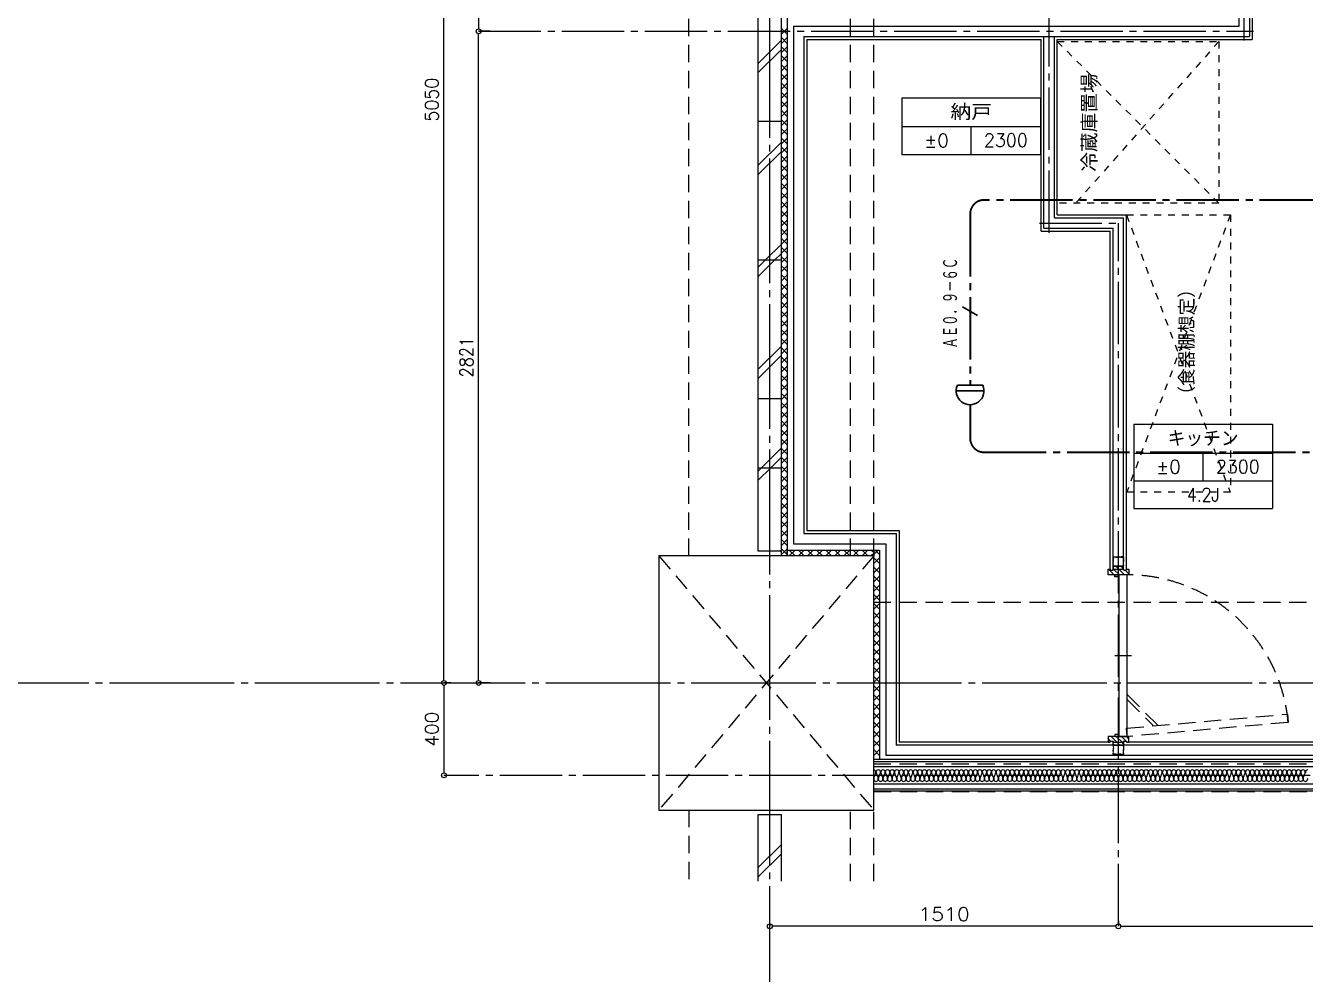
# Model space of a CAD drawing. Header units: millimetres. Extents: x 8300 to 125598, y -10383 to 40000.
# Drawn here: x 38677 to 44220, y 13638 to 17746 of the extents above; entities that cross this region are included whole.
import ezdxf
from ezdxf.enums import TextEntityAlignment as Align

# ---------------------------------------------------------------- set-up
doc = ezdxf.new("R2010")
doc.units = ezdxf.units.MM
doc.header["$LTSCALE"] = 300
for name, pattern in [('CADEWA_LINE5', [1.2, 0.9, -0.1, 0.1, -0.1]), ('CADEWA_LINE6', [2.1, 1.8, -0.1, 0.1, -0.1]), ('DASH-N', [0.375, 0.25, -0.125]), ('HIDDEN3', [0.2, 0.1, -0.1])]:
    doc.linetypes.add(name, pattern=pattern)
for name, color, linetype in [('525EH_Tenjyo(3)', 7, 'CONTINUOUS'), ('E配T_その他－１', 7, 'CONTINUOUS'), ('K建0_壁', 7, 'CONTINUOUS'), ('通り芯', 7, 'CONTINUOUS')]:
    doc.layers.add(name, color=color, linetype=linetype)
doc.styles.add('MS Gothic2', font='msgothic.ttc', dxfattribs={"width": 0.8})
doc.styles.add('txt2', font='txt.shx', dxfattribs={"width": 0.943378, "bigfont": 'extfont2'})

# ---------------------------------------------------------------- blocks, each defined once
blk = doc.blocks.new('ZGroup276', base_point=(42767.5, 16146.5))
at = {"layer": '525EH_Tenjyo(3)', "color": 6, "linetype": 'Continuous', "lineweight": 30}
for p, q in [((42712.5, 16188.5), (42822.5, 16188.5)), ((42707.5, 16164.5), (42827.5, 16164.5))]:
    blk.add_line(p, q, dxfattribs=at)
blk.add_arc((42767.5, 16164.5), 60, 156.4305, 23.5695, dxfattribs=at)
blk = doc.blocks.new('ZGroup277', base_point=(43529.5, 16589.3))
at = {"layer": 'E配T_その他－１', "color": 1, "linetype": 'CADEWA_LINE5', "lineweight": 40}
for p, q in [((44291.6, 16990.1), (42827.5, 16990.1)), ((42767.5, 16930.1), (42767.5, 16188.5))]:
    blk.add_line(p, q, dxfattribs=at)
blk.add_arc((42827.5, 16930.1), 60, 90, 180, dxfattribs=at)
blk = doc.blocks.new('ZGroup278', base_point=(42714.8, 16540.8))
at = {"layer": 'E配T_その他－１', "color": 3, "linetype": 'Continuous', "lineweight": 30}
blk.add_line((42735, 16528.1), (42800, 16490.6), dxfattribs=at)
at = {"layer": 'E配T_その他－１', "color": 3, "lineweight": -3, "style": 'MS Gothic2', "width": 0.6}
blk.add_text('ＡＥ０．９－６Ｃ', height=60, rotation=90, dxfattribs=at).set_placement((42680.8, 16347.6), align=Align.MIDDLE_LEFT)
blk = doc.blocks.new('ZGroup279', base_point=(45601.3, 16042.8))
at = {"layer": 'E配T_その他－１', "color": 1, "linetype": 'CADEWA_LINE5', "lineweight": 40}
for p, q in [((42767.5, 16104.5), (42767.5, 15959.2)), ((42827.5, 15899.2), (48375, 15899.2))]:
    blk.add_line(p, q, dxfattribs=at)
blk.add_arc((42827.5, 15959.2), 60, 180, 270, dxfattribs=at)
blk = doc.blocks.new('ZGroup295', base_point=(43777, 15837.5))
at = {"layer": 'K建0_壁', "color": 250, "linetype": 'Continuous', "lineweight": -3}
for p, q in [((43477, 16020), (44077, 16020)), ((43477, 16020), (43477, 15775)), ((44077, 16020), (44077, 15775)), ((43477, 15895), (44077, 15895)), ((43777, 15775), (43777, 15895)), ((43477, 15775), (44077, 15775)), ((43477, 15775), (43477, 15655)), ((44077, 15775), (44077, 15655)), ((43477, 15655), (44077, 15655))]:
    blk.add_line(p, q, dxfattribs=at)
at = {"layer": 'K建0_壁', "color": 250, "lineweight": -3, "style": 'txt2'}
for s, height, width, p in [('キッチン', 67.93, 1.025576, (43777, 15957.5)), ('±0', 57.6, 1.034314, (43627, 15835)), ('2300', 57.6, 0.9625, (43927, 15836.3)), ('4.2J', 57.6, 0.861111, (43777, 15715))]:
    blk.add_text(s, height=height, dxfattribs=dict(at, width=width)).set_placement(p, align=Align.MIDDLE_CENTER)
blk = doc.blocks.new('ZGroup296', base_point=(42772.6, 17310.7))
at = {"layer": 'K建0_壁', "color": 250, "linetype": 'Continuous', "lineweight": -3}
for p, q in [((42472.6, 17433.2), (43072.6, 17433.2)), ((42472.6, 17433.2), (42472.6, 17188.2)), ((43072.6, 17433.2), (43072.6, 17188.2)), ((42472.6, 17308.2), (43072.6, 17308.2)), ((42772.6, 17188.2), (42772.6, 17308.2)), ((42472.6, 17188.2), (43072.6, 17188.2))]:
    blk.add_line(p, q, dxfattribs=at)
at = {"layer": 'K建0_壁', "color": 250, "lineweight": -3, "style": 'txt2'}
for s, height, width, p in [('納戸', 67.93, 1.207082, (42772.6, 17370.7)), ('±0', 57.6, 1.034314, (42622.6, 17248.2)), ('2300', 57.6, 0.9625, (42922.6, 17249.4))]:
    blk.add_text(s, height=height, dxfattribs=dict(at, width=width)).set_placement(p, align=Align.MIDDLE_CENTER)

msp = doc.modelspace()

# ---------------------------------------------------------------- linework, layer by layer
at = {"layer": 'K建0_壁', "color": 250, "linetype": 'DASH-N', "lineweight": -3}
for p, q in [((41549, 15450), (41549, 20550.6)), ((42250, 15450), (42250, 20550.6)), ((42350, 15450), (42350, 20550.6)), ((42350, 15450), (41420, 14350)), ((41420, 15450), (42350, 14350)), ((42350, 15250), (51300, 15250)), ((43448, 14849.4), (43581.6, 14715.8)), ((43448, 14828.2), (43562.1, 14714.1)), ((42350, 14550), (51300, 14550)), ((42350.8, 14430), (51300, 14430)), ((41549, 14350), (41549, 14041.9)), ((42250, 14041.9), (42250, 14350)), ((42350, 14041.9), (42350, 14350))]:
    msp.add_line(p, q, dxfattribs=at)
at = {"layer": 'K建0_壁', "color": 250, "linetype": 'Continuous', "lineweight": -3}
for p, q in [((40488.8, 14910.5), (40488.8, 19939.5)), ((40638.8, 19939.5), (40638.8, 17731.5)), ((41950, 15470), (41950, 19130)), ((43977.5, 17999), (43977.5, 17698.5)), ((43990, 17806), (43990, 17686)), ((42002.5, 17743.5), (42002.5, 15502.5)), ((40688.9, 17721), (40638.8, 17721)), ((40688.9, 17721), (40638.8, 17721)), ((40638.8, 14910.5), (40638.8, 17710.5)), ((41975, 17708.1), (41950, 17733.1)), ((41950, 17708.1), (41975, 17733.1)), ((41975, 17668.6), (41950, 17693.6)), ((41950, 17668.6), (41975, 17693.6)), ((42047.5, 17698.5), (43977.5, 17698.5)), ((42047.5, 17698.5), (42047.5, 15547.5)), ((42060, 17686), (43075, 17686)), ((42060, 17686), (42060, 15560)), ((43075, 16856), (43075, 17686)), ((43087.5, 16868.5), (43087.5, 17698.5)), ((43132.5, 16913.5), (43132.5, 17698.5)), ((43145, 17686), (43990, 17686)), ((43145, 16926), (43145, 17686)), ((41850, 17582.1), (41950, 17682.1)), ((41850, 17542.1), (41950, 17642.1)), ((41975, 17629.1), (41950, 17654.1)), ((41950, 17629.1), (41975, 17654.1)), ((41975, 17589.6), (41950, 17614.6)), ((41950, 17589.6), (41975, 17614.6)), ((41975, 17550.1), (41950, 17575.1)), ((41950, 17550.1), (41975, 17575.1)), ((41975, 17510.6), (41950, 17535.6)), ((41950, 17510.6), (41975, 17535.6)), ((41975, 17471.1), (41950, 17496.1)), ((41950, 17471.1), (41975, 17496.1)), ((41975, 17431.6), (41950, 17456.6)), ((41950, 17431.6), (41975, 17456.6)), ((41975, 17392), (41950, 17417)), ((41950, 17392), (41975, 17417)), ((41975, 17352.5), (41950, 17377.5)), ((41950, 17352.5), (41975, 17377.5)), ((41950, 17330), (41850, 17330)), ((41975, 17313), (41950, 17338)), ((41950, 17313), (41975, 17338)), ((41975, 17273.5), (41950, 17298.5)), ((41950, 17273.5), (41975, 17298.5)), ((41850, 17140.9), (41950, 17240.9)), ((41975, 17234), (41950, 17259)), ((41950, 17234), (41975, 17259)), ((41850, 17100.9), (41950, 17200.9)), ((41975, 17194.5), (41950, 17219.5)), ((41950, 17194.5), (41975, 17219.5)), ((41975, 17155), (41950, 17180)), ((41950, 17155), (41975, 17180)), ((41975, 17115.5), (41950, 17140.5)), ((41950, 17115.5), (41975, 17140.5)), ((41975, 17075.9), (41950, 17100.9)), ((41950, 17075.9), (41975, 17100.9)), ((41975, 17036.4), (41950, 17061.4)), ((41950, 17036.4), (41975, 17061.4)), ((41975, 16996.9), (41950, 17021.9)), ((41950, 16996.9), (41975, 17021.9)), ((41975, 16957.4), (41950, 16982.4)), ((41950, 16957.4), (41975, 16982.4)), ((41975, 16917.9), (41950, 16942.9)), ((41950, 16917.9), (41975, 16942.9)), ((43132.5, 16913.5), (43432.5, 16913.5)), ((43145, 16926), (43445, 16926)), ((43432.5, 15393), (43432.5, 16913.5)), ((43445, 15393), (43445, 16926)), ((41975, 16878.4), (41950, 16903.4)), ((41950, 16878.4), (41975, 16903.4)), ((41975, 16838.9), (41950, 16863.9)), ((41950, 16838.9), (41975, 16863.9)), ((43075, 16856), (43375, 16856)), ((43087.5, 16868.5), (43387.5, 16868.5)), ((43375, 15393), (43375, 16856)), ((43387.5, 15393), (43387.5, 16868.5)), ((41880.4, 16730), (41950, 16799.6)), ((41975, 16799.3), (41950, 16824.3)), ((41950, 16799.3), (41975, 16824.3)), ((41920.4, 16730), (41950, 16759.6)), ((41975, 16759.8), (41950, 16784.8)), ((41950, 16759.8), (41975, 16784.8)), ((41975, 16720.3), (41950, 16745.3)), ((41950, 16720.3), (41975, 16745.3)), ((41950, 16730), (41850, 16730)), ((41850, 16699.6), (41880.4, 16730)), ((41850, 16659.6), (41920.4, 16730)), ((41975, 16680.8), (41950, 16705.8)), ((41950, 16680.8), (41975, 16705.8)), ((41975, 16641.3), (41950, 16666.3)), ((41950, 16641.3), (41975, 16666.3)), ((41975, 16601.8), (41950, 16626.8)), ((41950, 16601.8), (41975, 16626.8)), ((41975, 16562.3), (41950, 16587.3)), ((41950, 16562.3), (41975, 16587.3)), ((41975, 16522.8), (41950, 16547.8)), ((41950, 16522.8), (41975, 16547.8)), ((41975, 16483.2), (41950, 16508.2)), ((41950, 16483.2), (41975, 16508.2)), ((41975, 16443.7), (41950, 16468.7)), ((41950, 16443.7), (41975, 16468.7)), ((41975, 16404.2), (41950, 16429.2)), ((41950, 16404.2), (41975, 16429.2)), ((41850, 16258.4), (41950, 16358.4)), ((41975, 16364.7), (41950, 16389.7)), ((41950, 16364.7), (41975, 16389.7)), ((41850, 16218.4), (41950, 16318.4)), ((41975, 16325.2), (41950, 16350.2)), ((41950, 16325.2), (41975, 16350.2)), ((41975, 16285.7), (41950, 16310.7)), ((41950, 16285.7), (41975, 16310.7)), ((41975, 16246.2), (41950, 16271.2)), ((41950, 16246.2), (41975, 16271.2)), ((41975, 16206.6), (41950, 16231.6)), ((41950, 16206.6), (41975, 16231.6)), ((41975, 16167.1), (41950, 16192.1)), ((41950, 16167.1), (41975, 16192.1)), ((41975, 16127.6), (41950, 16152.6)), ((41950, 16127.6), (41975, 16152.6)), ((41950, 16130), (41850, 16130)), ((41975, 16088.1), (41950, 16113.1)), ((41950, 16088.1), (41975, 16113.1)), ((41975, 16048.6), (41950, 16073.6)), ((41950, 16048.6), (41975, 16073.6)), ((41975, 16009.1), (41950, 16034.1)), ((41950, 16009.1), (41975, 16034.1)), ((41975, 15969.6), (41950, 15994.6)), ((41950, 15969.6), (41975, 15994.6)), ((41862.8, 15830), (41950, 15917.2)), ((41975, 15930.1), (41950, 15955.1)), ((41950, 15930.1), (41975, 15955.1)), ((41975, 15890.5), (41950, 15915.5)), ((41950, 15890.5), (41975, 15915.5)), ((41902.8, 15830), (41950, 15877.2)), ((41975, 15851), (41950, 15876)), ((41950, 15851), (41975, 15876)), ((41950, 15830), (41850, 15830)), ((41850, 15817.2), (41862.8, 15830)), ((41850, 15777.2), (41902.8, 15830)), ((41975, 15811.5), (41950, 15836.5)), ((41950, 15811.5), (41975, 15836.5)), ((41975, 15772), (41950, 15797)), ((41950, 15772), (41975, 15797)), ((41975, 15732.5), (41950, 15757.5)), ((41950, 15732.5), (41975, 15757.5)), ((41975, 15693), (41950, 15718)), ((41950, 15693), (41975, 15718)), ((41975, 15653.5), (41950, 15678.5)), ((41950, 15653.5), (41975, 15678.5)), ((41975, 15614), (41950, 15639)), ((41950, 15614), (41975, 15639)), ((41975, 15574.4), (41950, 15599.4)), ((41950, 15574.4), (41975, 15599.4)), ((41975, 15534.9), (41950, 15559.9)), ((41950, 15534.9), (41975, 15559.9)), ((41944.1, 15470), (41950, 15475.9)), ((41975, 15495.4), (41950, 15520.4)), ((41950, 15495.4), (41975, 15520.4)), ((41975, 15455.9), (41950, 15480.9)), ((41950, 15455.9), (41975, 15480.9)), ((42009.2, 15475), (41984.2, 15450)), ((42009.2, 15450), (41984.2, 15475)), ((42048.7, 15475), (42023.7, 15450)), ((42048.7, 15450), (42023.7, 15475)), ((42088.2, 15475), (42063.2, 15450)), ((42088.2, 15450), (42063.2, 15475)), ((42127.8, 15475), (42102.8, 15450)), ((42127.8, 15450), (42102.8, 15475)), ((42167.3, 15475), (42142.3, 15450)), ((42167.3, 15450), (42142.3, 15475)), ((42206.8, 15475), (42181.8, 15450)), ((42206.8, 15450), (42181.8, 15475)), ((42246.3, 15475), (42221.3, 15450)), ((42246.3, 15450), (42221.3, 15475)), ((42285.8, 15475), (42260.8, 15450)), ((42285.8, 15450), (42260.8, 15475)), ((42325.3, 15475), (42300.3, 15450)), ((42325.3, 15450), (42300.3, 15475)), ((42350, 15464.8), (42339.8, 15475)), ((42350, 15455.9), (42369.1, 15475)), ((42375, 15455.9), (42355.9, 15475)), ((42350, 15460.2), (42339.8, 15450)), ((42375, 15416.4), (42350, 15441.4)), ((42350, 15416.4), (42375, 15441.4)), ((43387.5, 15444.5), (43387.5, 15439.5)), ((43387.5, 15439.5), (43388.1, 15438)), ((43388.1, 15438), (43387.5, 15436.5)), ((43387.5, 15436.5), (43388.1, 15435)), ((43388.1, 15435), (43387.5, 15433.5)), ((43387.5, 15433.5), (43388.1, 15432)), ((43388.1, 15432), (43387.5, 15430.5)), ((43387.5, 15430.5), (43387.5, 15427)), ((43387.5, 15427), (43388.1, 15425.5)), ((43387.5, 15424), (43388.1, 15425.5)), ((43387.5, 15420.5), (43387.5, 15424)), ((43388.1, 15419), (43387.5, 15420.5)), ((43387.5, 15417.5), (43388.1, 15419)), ((43388.1, 15416), (43387.5, 15417.5)), ((43387.5, 15414.5), (43388.1, 15416)), ((43388.1, 15413), (43387.5, 15414.5)), ((43387.5, 15411.5), (43388.1, 15413)), ((43387.5, 15406.5), (43387.5, 15411.5)), ((43387.9, 15439.7), (43388.6, 15438)), ((43387.9, 15411.3), (43388.6, 15413)), ((43388, 15444.5), (43388, 15439.5)), ((43388.6, 15438), (43388, 15436.5)), ((43388, 15436.5), (43388.6, 15435)), ((43388.6, 15435), (43388, 15433.5)), ((43388, 15433.5), (43388.6, 15432)), ((43388.6, 15432), (43388, 15430.4)), ((43388, 15430.4), (43388, 15427.1)), ((43388, 15427.1), (43388.5, 15425.7)), ((43388, 15423.9), (43388.5, 15425.3)), ((43388, 15420.6), (43388, 15423.9)), ((43388.6, 15419), (43388, 15420.6)), ((43388, 15417.5), (43388.6, 15419)), ((43388.6, 15416), (43388, 15417.5)), ((43388, 15414.5), (43388.6, 15416)), ((43388.6, 15413), (43388, 15414.5)), ((43388, 15406.5), (43388, 15411.5)), ((43388.5, 15445.5), (43398.2, 15445.5)), ((43398.2, 15445), (43388.5, 15445)), ((43398.2, 15445.5), (43398.7, 15444.8)), ((43398.2, 15445), (43398.7, 15444.3)), ((43398.7, 15444.8), (43399.2, 15445.5)), ((43399.2, 15445), (43398.7, 15444.3)), ((43399.2, 15445.5), (43412.3, 15445.5)), ((43399.2, 15445), (43412.3, 15445)), ((43407.8, 15444.6), (43412.3, 15444.6)), ((43407.8, 15444.6), (43407.8, 15444.1)), ((43407.8, 15444.1), (43412.3, 15444.1)), ((43407.8, 15443.7), (43412.3, 15443.7)), ((43413.7, 15445.5), (43420.8, 15445.5)), ((43420.8, 15445), (43413.7, 15445)), ((43421.3, 15444.8), (43420.8, 15445.5)), ((43420.8, 15445), (43421.3, 15444.3)), ((43421.8, 15445.5), (43421.3, 15444.8)), ((43421.8, 15445), (43421.3, 15444.3)), ((43431.5, 15445.5), (43421.8, 15445.5)), ((43421.8, 15445), (43431.5, 15445)), ((43432.1, 15439.6), (43431.4, 15438)), ((43431.4, 15438), (43432, 15436.5)), ((43432, 15436.5), (43431.4, 15435)), ((43431.4, 15435), (43432, 15433.5)), ((43431.4, 15425.5), (43432.1, 15427.1)), ((43431.4, 15425.5), (43432.1, 15423.9)), ((43431.4, 15419), (43432.1, 15420.6)), ((43432, 15417.5), (43431.4, 15419)), ((43431.4, 15416), (43432, 15417.5)), ((43432, 15414.5), (43431.4, 15416)), ((43431.4, 15413), (43432, 15414.5)), ((43432.1, 15411.4), (43431.4, 15413)), ((43432.5, 15439.5), (43431.9, 15438)), ((43431.9, 15438), (43432.5, 15436.5)), ((43432.5, 15436.5), (43431.9, 15435)), ((43431.9, 15435), (43432.5, 15433.5)), ((43432.5, 15433.5), (43431.9, 15432)), ((43431.9, 15432), (43432.5, 15430.5)), ((43432.5, 15427), (43431.9, 15425.5)), ((43432.5, 15424), (43431.9, 15425.5)), ((43431.9, 15419), (43432.5, 15420.5)), ((43432.5, 15417.5), (43431.9, 15419)), ((43431.9, 15416), (43432.5, 15417.5)), ((43432.5, 15414.5), (43431.9, 15416)), ((43431.9, 15413), (43432.5, 15414.5)), ((43432.5, 15411.5), (43431.9, 15413)), ((43432.1, 15439.6), (43432.1, 15444.5)), ((43432.1, 15430.4), (43432.1, 15427.1)), ((43432.1, 15420.6), (43432.1, 15423.9)), ((43432.1, 15411.4), (43432.1, 15406.5)), ((43432.5, 15444.5), (43432.5, 15439.5)), ((43432.5, 15430.5), (43432.5, 15427)), ((43432.5, 15420.5), (43432.5, 15424)), ((43432.5, 15406.5), (43432.5, 15411.5)), ((42375, 15376.9), (42350, 15401.9)), ((42350, 15376.9), (42375, 15401.9)), ((42375, 15337.4), (42350, 15362.4)), ((42350, 15337.4), (42375, 15362.4)), ((43369.3, 15368), (43365, 15372.3)), ((43391.7, 15368), (43366.7, 15393)), ((43398.2, 15405.9), (43388.5, 15405.9)), ((43388.5, 15405.5), (43398.2, 15405.5)), ((43398.2, 15405.9), (43398.7, 15406.7)), ((43398.2, 15405.5), (43398.7, 15406.2)), ((43399.2, 15405.9), (43398.7, 15406.7)), ((43398.7, 15406.2), (43399.2, 15405.5)), ((43420.8, 15405.9), (43399.2, 15405.9)), ((43399.2, 15405.5), (43420.8, 15405.5)), ((43420.8, 15405.9), (43421.3, 15406.7)), ((43421.3, 15406.2), (43420.8, 15405.5)), ((43421.8, 15405.9), (43421.3, 15406.7)), ((43421.8, 15405.5), (43421.3, 15406.2)), ((43432.5, 15394.6), (43421.6, 15405.5)), ((43421.8, 15405.9), (43431.5, 15405.9)), ((43421.8, 15405.5), (43431.5, 15405.5)), ((43455, 15372.1), (43439.1, 15388)), ((42375, 15297.8), (42350, 15322.8)), ((42350, 15297.8), (42375, 15322.8)), ((42375, 15258.3), (42350, 15283.3)), ((42350, 15258.3), (42375, 15283.3)), ((42375, 15218.8), (42350, 15243.8)), ((42350, 15218.8), (42375, 15243.8)), ((42375, 15179.3), (42350, 15204.3)), ((42350, 15179.3), (42375, 15204.3)), ((42375, 15139.8), (42350, 15164.8)), ((42350, 15139.8), (42375, 15164.8)), ((42375, 15100.3), (42350, 15125.3)), ((42350, 15100.3), (42375, 15125.3)), ((42375, 15060.8), (42350, 15085.8)), ((42350, 15060.8), (42375, 15085.8)), ((42375, 15021.3), (42350, 15046.3)), ((42350, 15021.3), (42375, 15046.3)), ((42375, 14981.7), (42350, 15006.7)), ((42350, 14981.7), (42375, 15006.7)), ((43466.1, 15018), (43394.1, 15018)), ((42375, 14942.2), (42350, 14967.2)), ((42350, 14942.2), (42375, 14967.2)), ((42375, 14902.7), (42350, 14927.7)), ((42350, 14902.7), (42375, 14927.7)), ((40519.1, 14900), (40488.8, 14900)), ((40519.1, 14900), (40488.8, 14900)), ((40488.8, 14889.5), (40488.8, 14510.5)), ((40689.4, 14900), (40638.8, 14900)), ((42375, 14863.2), (42350, 14888.2)), ((42350, 14863.2), (42375, 14888.2)), ((42375, 14823.7), (42350, 14848.7)), ((42350, 14823.7), (42375, 14848.7)), ((42375, 14784.2), (42350, 14809.2)), ((42350, 14784.2), (42375, 14809.2)), ((42375, 14744.7), (42350, 14769.7)), ((42350, 14744.7), (42375, 14769.7)), ((42375, 14705.2), (42350, 14730.2)), ((42350, 14705.2), (42375, 14730.2)), ((42375, 14665.6), (42350, 14690.6)), ((42350, 14665.6), (42375, 14690.6)), ((42375, 14626.1), (42350, 14651.1)), ((42350, 14626.1), (42375, 14651.1)), ((43375.9, 14648), (43365, 14658.9)), ((43393.4, 14630.5), (43387.5, 14636.4)), ((43443.3, 14648), (43423.3, 14668)), ((43448.3, 14643), (43445, 14646.3)), ((43455, 14658.8), (43445.8, 14668)), ((42375, 14586.6), (42350, 14611.6)), ((42350, 14586.6), (42375, 14611.6)), ((43387.5, 14629.5), (43387.5, 14624.5)), ((43387.5, 14624.5), (43388.1, 14623)), ((43388.1, 14623), (43387.5, 14621.5)), ((43387.5, 14621.5), (43388.1, 14620)), ((43388.1, 14620), (43387.5, 14618.5)), ((43387.5, 14618.5), (43388.1, 14617)), ((43388.1, 14617), (43387.5, 14615.5)), ((43387.5, 14615.5), (43387.5, 14612)), ((43387.5, 14612), (43388.1, 14610.5)), ((43387.5, 14609), (43388.1, 14610.5)), ((43387.5, 14605.5), (43387.5, 14609)), ((43388.1, 14604), (43387.5, 14605.5)), ((43387.5, 14602.5), (43388.1, 14604)), ((43388.1, 14601), (43387.5, 14602.5)), ((43387.5, 14599.5), (43388.1, 14601)), ((43388.1, 14598), (43387.5, 14599.5)), ((43387.5, 14596.5), (43388.1, 14598)), ((43387.5, 14591.5), (43387.5, 14596.5)), ((43387.9, 14624.7), (43388.6, 14623)), ((43387.9, 14596.3), (43388.6, 14598)), ((43388, 14629.5), (43388, 14624.5)), ((43388.6, 14623), (43388, 14621.5)), ((43388, 14621.5), (43388.6, 14620)), ((43388.6, 14620), (43388, 14618.5)), ((43388, 14618.5), (43388.6, 14617)), ((43388.6, 14617), (43388, 14615.4)), ((43388, 14615.4), (43388, 14612.1)), ((43388, 14612.1), (43388.5, 14610.7)), ((43388, 14608.9), (43388.5, 14610.3)), ((43388, 14605.6), (43388, 14608.9)), ((43388.6, 14604), (43388, 14605.6)), ((43388, 14602.5), (43388.6, 14604)), ((43388.6, 14601), (43388, 14602.5)), ((43388, 14599.5), (43388.6, 14601)), ((43388.6, 14598), (43388, 14599.5)), ((43388, 14591.5), (43388, 14596.5)), ((43388.5, 14630.5), (43398.2, 14630.5)), ((43398.2, 14630.1), (43388.5, 14630.1)), ((43398.2, 14591), (43388.5, 14591)), ((43388.5, 14590.5), (43398.2, 14590.5)), ((43398.2, 14630.5), (43398.7, 14629.8)), ((43398.2, 14630.1), (43398.7, 14629.3)), ((43398.2, 14591), (43398.7, 14591.7)), ((43398.2, 14590.5), (43398.7, 14591.2)), ((43398.7, 14629.8), (43399.2, 14630.5)), ((43399.2, 14630.1), (43398.7, 14629.3)), ((43399.2, 14591), (43398.7, 14591.7)), ((43398.7, 14591.2), (43399.2, 14590.5)), ((43399.2, 14630.5), (43420.8, 14630.5)), ((43420.8, 14630.1), (43399.2, 14630.1)), ((43399.2, 14591), (43412.3, 14591)), ((43399.2, 14590.5), (43412.3, 14590.5)), ((43407.8, 14592.3), (43412.3, 14592.3)), ((43407.8, 14591.9), (43412.3, 14591.9)), ((43407.8, 14591.4), (43407.8, 14591.9)), ((43407.8, 14591.4), (43412.3, 14591.4)), ((43420.8, 14591), (43413.7, 14591)), ((43413.7, 14590.5), (43420.8, 14590.5)), ((43421.3, 14629.8), (43420.8, 14630.5)), ((43420.8, 14630.1), (43421.3, 14629.3)), ((43420.8, 14591), (43421.3, 14591.7)), ((43421.3, 14591.2), (43420.8, 14590.5)), ((43421.8, 14630.5), (43421.3, 14629.8)), ((43421.8, 14630.1), (43421.3, 14629.3)), ((43421.8, 14591), (43421.3, 14591.7)), ((43421.8, 14590.5), (43421.3, 14591.2)), ((43421.8, 14630.5), (43431.5, 14630.5)), ((43421.8, 14630.1), (43431.5, 14630.1)), ((43421.8, 14591), (43431.5, 14591)), ((43431.5, 14590.5), (43421.8, 14590.5)), ((43432.1, 14624.6), (43431.4, 14623)), ((43431.4, 14623), (43432, 14621.5)), ((43432, 14621.5), (43431.4, 14620)), ((43431.4, 14620), (43432, 14618.5)), ((43432, 14618.5), (43431.4, 14617)), ((43431.4, 14617), (43432.1, 14615.4)), ((43431.4, 14610.5), (43432.1, 14612.1)), ((43431.4, 14610.5), (43432.1, 14608.9)), ((43431.4, 14601), (43432, 14602.5)), ((43432, 14599.5), (43431.4, 14601)), ((43431.4, 14598), (43432, 14599.5)), ((43432.1, 14596.4), (43431.4, 14598)), ((43432.5, 14624.5), (43431.9, 14623)), ((43431.9, 14623), (43432.5, 14621.5)), ((43432.5, 14621.5), (43431.9, 14620)), ((43431.9, 14620), (43432.5, 14618.5)), ((43432.5, 14618.5), (43431.9, 14617)), ((43431.9, 14617), (43432.5, 14615.5)), ((43432.5, 14612), (43431.9, 14610.5)), ((43432.5, 14609), (43431.9, 14610.5)), ((43431.9, 14604), (43432.5, 14605.5)), ((43432.5, 14602.5), (43431.9, 14604)), ((43431.9, 14601), (43432.5, 14602.5)), ((43432.5, 14599.5), (43431.9, 14601)), ((43431.9, 14598), (43432.5, 14599.5)), ((43432.5, 14596.5), (43431.9, 14598)), ((43432.1, 14624.6), (43432.1, 14629.5)), ((43432.1, 14615.4), (43432.1, 14612.1)), ((43432.1, 14605.6), (43432.1, 14608.9)), ((43432.1, 14596.4), (43432.1, 14591.5)), ((43432.5, 14629.5), (43432.5, 14624.5)), ((43432.5, 14615.5), (43432.5, 14612)), ((43432.5, 14605.5), (43432.5, 14609)), ((43432.5, 14591.5), (43432.5, 14596.5)), ((42354.1, 14568), (42350, 14572.1)), ((51300, 14558.5), (42350, 14558.5)), ((51300, 14537.5), (42350, 14537.5)), ((42370.9, 14568), (42375, 14572.1)), ((40518.9, 14500), (40488.8, 14500)), ((42350.7, 14487.5), (42359.3, 14510.4)), ((42360.7, 14510.4), (42369.3, 14487.5)), ((42370.7, 14487.5), (42379.3, 14510.4)), ((42380.7, 14510.4), (42389.3, 14487.5)), ((42390.7, 14487.5), (42399.3, 14510.4)), ((42400.7, 14510.4), (42409.3, 14487.5)), ((42410.7, 14487.5), (42419.3, 14510.4)), ((42420.7, 14510.4), (42429.3, 14487.5)), ((42430.7, 14487.5), (42439.3, 14510.4)), ((42440.7, 14510.4), (42449.3, 14487.5)), ((42450.7, 14487.5), (42459.3, 14510.4)), ((42460.7, 14510.4), (42469.3, 14487.5)), ((42470.7, 14487.5), (42479.3, 14510.4)), ((42480.7, 14510.4), (42489.3, 14487.5)), ((42490.7, 14487.5), (42499.3, 14510.4)), ((42500.7, 14510.4), (42509.3, 14487.5)), ((42510.7, 14487.5), (42519.3, 14510.4)), ((42520.7, 14510.4), (42529.3, 14487.5)), ((42530.7, 14487.5), (42539.3, 14510.4)), ((42540.7, 14510.4), (42549.3, 14487.5)), ((42550.7, 14487.5), (42559.3, 14510.4)), ((42560.7, 14510.4), (42569.3, 14487.5)), ((42570.7, 14487.5), (42579.3, 14510.4)), ((42580.7, 14510.4), (42589.3, 14487.5)), ((42590.7, 14487.5), (42599.3, 14510.4)), ((42600.7, 14510.4), (42609.3, 14487.5)), ((42610.7, 14487.5), (42619.3, 14510.4)), ((42620.7, 14510.4), (42629.3, 14487.5)), ((42630.7, 14487.5), (42639.3, 14510.4)), ((42640.7, 14510.4), (42649.3, 14487.5)), ((42650.7, 14487.5), (42659.3, 14510.4)), ((42660.7, 14510.4), (42669.3, 14487.5)), ((42670.7, 14487.5), (42679.3, 14510.4)), ((42680.7, 14510.4), (42689.3, 14487.5)), ((42690.7, 14487.5), (42699.3, 14510.4)), ((42700.7, 14510.4), (42709.3, 14487.5)), ((42710.7, 14487.5), (42719.3, 14510.4)), ((42720.7, 14510.4), (42729.3, 14487.5)), ((42730.7, 14487.5), (42739.3, 14510.4)), ((42740.7, 14510.4), (42749.3, 14487.5)), ((42750.7, 14487.5), (42759.3, 14510.4)), ((42760.7, 14510.4), (42769.3, 14487.5)), ((42770.7, 14487.5), (42779.3, 14510.4)), ((42780.7, 14510.4), (42789.3, 14487.5)), ((42790.7, 14487.5), (42799.3, 14510.4)), ((42800.7, 14510.4), (42809.3, 14487.5)), ((42810.7, 14487.5), (42819.3, 14510.4)), ((42820.7, 14510.4), (42829.3, 14487.5)), ((42830.7, 14487.5), (42839.3, 14510.4)), ((42840.7, 14510.4), (42849.3, 14487.5)), ((42850.7, 14487.5), (42859.3, 14510.4)), ((42860.7, 14510.4), (42869.3, 14487.5)), ((42870.7, 14487.5), (42879.3, 14510.4)), ((42880.7, 14510.4), (42889.3, 14487.5)), ((42890.7, 14487.5), (42899.3, 14510.4)), ((42900.7, 14510.4), (42909.3, 14487.5)), ((42910.7, 14487.5), (42919.3, 14510.4)), ((42920.7, 14510.4), (42929.3, 14487.5)), ((42930.7, 14487.5), (42939.3, 14510.4)), ((42940.7, 14510.4), (42949.3, 14487.5)), ((42950.7, 14487.5), (42959.3, 14510.4)), ((42960.7, 14510.4), (42969.3, 14487.5)), ((42970.7, 14487.5), (42979.3, 14510.4)), ((42980.7, 14510.4), (42989.3, 14487.5)), ((42990.7, 14487.5), (42999.3, 14510.4)), ((43000.7, 14510.4), (43009.3, 14487.5)), ((43010.7, 14487.5), (43019.3, 14510.4)), ((43020.7, 14510.4), (43029.3, 14487.5)), ((43030.7, 14487.5), (43039.3, 14510.4)), ((43040.7, 14510.4), (43049.3, 14487.5)), ((43050.7, 14487.5), (43059.3, 14510.4)), ((43060.7, 14510.4), (43069.3, 14487.5)), ((43070.7, 14487.5), (43079.3, 14510.4)), ((43080.7, 14510.4), (43089.3, 14487.5)), ((43090.7, 14487.5), (43099.3, 14510.4)), ((43100.7, 14510.4), (43109.3, 14487.5)), ((43110.7, 14487.5), (43119.3, 14510.4)), ((43120.7, 14510.4), (43129.3, 14487.5)), ((43130.7, 14487.5), (43139.3, 14510.4)), ((43140.7, 14510.4), (43149.3, 14487.5)), ((43150.7, 14487.5), (43159.3, 14510.4)), ((43160.7, 14510.4), (43169.3, 14487.5)), ((43170.7, 14487.5), (43179.3, 14510.4)), ((43180.7, 14510.4), (43189.3, 14487.5)), ((43190.7, 14487.5), (43199.3, 14510.4)), ((43200.7, 14510.4), (43209.3, 14487.5)), ((43210.7, 14487.5), (43219.3, 14510.4)), ((43220.7, 14510.4), (43229.3, 14487.5)), ((43230.7, 14487.5), (43239.3, 14510.4)), ((43240.7, 14510.4), (43249.3, 14487.5)), ((43250.7, 14487.5), (43259.3, 14510.4)), ((43260.7, 14510.4), (43269.3, 14487.5)), ((43270.7, 14487.5), (43279.3, 14510.4)), ((43280.7, 14510.4), (43289.3, 14487.5)), ((43290.7, 14487.5), (43299.3, 14510.4)), ((43300.7, 14510.4), (43309.3, 14487.5)), ((43310.7, 14487.5), (43319.3, 14510.4)), ((43320.7, 14510.4), (43329.3, 14487.5)), ((43330.7, 14487.5), (43339.3, 14510.4)), ((43340.7, 14510.4), (43349.3, 14487.5)), ((43350.7, 14487.5), (43359.3, 14510.4)), ((43360.7, 14510.4), (43369.3, 14487.5)), ((43370.7, 14487.5), (43379.3, 14510.4)), ((43380.7, 14510.4), (43389.3, 14487.5)), ((43390.7, 14487.5), (43399.3, 14510.4)), ((43400.7, 14510.4), (43409.3, 14487.5)), ((43410.7, 14487.5), (43419.3, 14510.4)), ((43420.7, 14510.4), (43429.3, 14487.5)), ((43430.7, 14487.5), (43439.3, 14510.4)), ((43440.7, 14510.4), (43449.3, 14487.5)), ((43450.7, 14487.5), (43459.3, 14510.4)), ((43460.7, 14510.4), (43469.3, 14487.5)), ((43470.7, 14487.5), (43479.3, 14510.4)), ((43480.7, 14510.4), (43489.3, 14487.5)), ((43490.7, 14487.5), (43499.3, 14510.4)), ((43500.7, 14510.4), (43509.3, 14487.5)), ((43510.7, 14487.5), (43519.3, 14510.4)), ((43520.7, 14510.4), (43529.3, 14487.5)), ((43530.7, 14487.5), (43539.3, 14510.4)), ((43540.7, 14510.4), (43549.3, 14487.5)), ((43550.7, 14487.5), (43559.3, 14510.4)), ((43560.7, 14510.4), (43569.3, 14487.5)), ((43570.7, 14487.5), (43579.3, 14510.4)), ((43580.7, 14510.4), (43589.3, 14487.5)), ((43590.7, 14487.5), (43599.3, 14510.4)), ((43600.7, 14510.4), (43609.3, 14487.5)), ((43610.7, 14487.5), (43619.3, 14510.4)), ((43620.7, 14510.4), (43629.3, 14487.5)), ((43630.7, 14487.5), (43639.3, 14510.4)), ((43640.7, 14510.4), (43649.3, 14487.5)), ((43650.7, 14487.5), (43659.3, 14510.4)), ((43660.7, 14510.4), (43669.3, 14487.5)), ((43670.7, 14487.5), (43679.3, 14510.4)), ((43680.7, 14510.4), (43689.3, 14487.5)), ((43690.7, 14487.5), (43699.3, 14510.4)), ((43700.7, 14510.4), (43709.3, 14487.5)), ((43710.7, 14487.5), (43719.3, 14510.4)), ((43720.7, 14510.4), (43729.3, 14487.5)), ((43730.7, 14487.5), (43739.3, 14510.4)), ((43740.7, 14510.4), (43749.3, 14487.5)), ((43750.7, 14487.5), (43759.3, 14510.4)), ((43760.7, 14510.4), (43769.3, 14487.5)), ((43770.7, 14487.5), (43779.3, 14510.4)), ((43780.7, 14510.4), (43789.3, 14487.5)), ((43790.7, 14487.5), (43799.3, 14510.4)), ((43800.7, 14510.4), (43809.3, 14487.5)), ((43810.7, 14487.5), (43819.3, 14510.4)), ((43820.7, 14510.4), (43829.3, 14487.5)), ((43830.7, 14487.5), (43839.3, 14510.4)), ((43840.7, 14510.4), (43849.3, 14487.5)), ((43850.7, 14487.5), (43859.3, 14510.4)), ((43860.7, 14510.4), (43869.3, 14487.5)), ((43870.7, 14487.5), (43879.3, 14510.4)), ((43880.7, 14510.4), (43889.3, 14487.5)), ((43890.7, 14487.5), (43899.3, 14510.4)), ((43900.7, 14510.4), (43909.3, 14487.5)), ((43910.7, 14487.5), (43919.3, 14510.4)), ((43920.7, 14510.4), (43929.3, 14487.5)), ((43930.7, 14487.5), (43939.3, 14510.4)), ((43940.7, 14510.4), (43949.3, 14487.5)), ((43950.7, 14487.5), (43959.3, 14510.4)), ((43960.7, 14510.4), (43969.3, 14487.5)), ((43970.7, 14487.5), (43979.3, 14510.4)), ((43980.7, 14510.4), (43989.3, 14487.5)), ((43990.7, 14487.5), (43999.3, 14510.4)), ((44000.7, 14510.4), (44009.3, 14487.5)), ((44010.7, 14487.5), (44019.3, 14510.4)), ((44020.7, 14510.4), (44029.3, 14487.5)), ((44030.7, 14487.5), (44039.3, 14510.4)), ((44040.7, 14510.4), (44049.3, 14487.5)), ((44050.7, 14487.5), (44059.3, 14510.4)), ((44060.7, 14510.4), (44069.3, 14487.5)), ((44070.7, 14487.5), (44079.3, 14510.4)), ((44080.7, 14510.4), (44089.3, 14487.5)), ((44090.7, 14487.5), (44099.3, 14510.4)), ((44100.7, 14510.4), (44109.3, 14487.5)), ((44110.7, 14487.5), (44119.3, 14510.4)), ((44120.7, 14510.4), (44129.3, 14487.5)), ((44130.7, 14487.5), (44139.3, 14510.4)), ((44140.7, 14510.4), (44149.3, 14487.5)), ((44150.7, 14487.5), (44159.3, 14510.4)), ((44160.7, 14510.4), (44169.3, 14487.5)), ((44170.7, 14487.5), (44179.3, 14510.4)), ((44180.7, 14510.4), (44189.3, 14487.5)), ((44190.7, 14487.5), (44199.3, 14510.4)), ((44200.7, 14510.4), (44209.3, 14487.5)), ((44210.7, 14487.5), (44219.3, 14510.4)), ((51300, 14462.5), (42350, 14462.5)), ((42350, 14441.5), (51300, 14441.5)), ((41850, 14330), (41950, 14330)), ((41850, 14041.9), (41850, 14330)), ((41950, 14041.9), (41950, 14330)), ((41850, 14100.6), (41950, 14200.6)), ((41850, 14060.6), (41950, 14160.6)), ((43410, 13870.6), (43410, 13846.5)), ((43410, 13870.6), (43410, 13846.5)), ((41900, 13858.7), (41900, 13846.5)), ((43399.5, 13846.5), (41910.5, 13846.5)), ((43420.5, 13846.5), (45389.5, 13846.5))]:
    msp.add_line(p, q, dxfattribs=at)
at = {"layer": 'K建0_壁', "color": 250, "linetype": 'CADEWA_LINE5', "lineweight": -3}
for p, q in [((43955, 17681.5), (43955, 18899.4)), ((43110, 16848.2), (43110, 17809.1)), ((40638.5, 17721), (43995.7, 17721)), ((43068.5, 16891), (43410, 16891)), ((43410, 13846.5), (43410, 16891)), ((54320, 14500), (40488.8, 14500))]:
    msp.add_line(p, q, dxfattribs=at)
at = {"layer": 'K建0_壁', "color": 250, "linetype": 'HIDDEN3', "lineweight": -3}
for p, q in [((43145, 17677), (43845, 16977)), ((43845, 17677), (43225, 16977)), ((43445, 16926), (43894, 15726)), ((43895, 16926), (43446, 15726))]:
    msp.add_line(p, q, dxfattribs=at)
at = {"layer": 'K建0_壁', "color": 250, "linetype": 'Continuous', "lineweight": -3, "ltscale": 0.3}
for p, q in [((42047.5, 15547.5), (42447.5, 15547.5)), ((42060, 15560), (42460, 15560)), ((42447.5, 15547.5), (42447.5, 14630.5)), ((42460, 15560), (42460, 14643)), ((42002.5, 15502.5), (42402.5, 15502.5)), ((42402.5, 15502.5), (42402.5, 14585.5)), ((43366, 14643), (42460, 14643)), ((43365, 14643), (43375, 14643)), ((51190, 14643), (43456, 14643)), ((51247.5, 14585.5), (42402.5, 14585.5)), ((51202.5, 14630.5), (42447.5, 14630.5)), ((51300, 14568), (42365, 14568)), ((51300, 14432), (42350, 14432))]:
    msp.add_line(p, q, dxfattribs=at)
at = {"layer": 'K建0_壁', "color": 250, "linetype": 'Continuous', "lineweight": -3}
for points in [[(41950, 15470), (41850, 15470), (41850, 19130)], [(43432, 15433.5), (43431.4, 15432), (43432.1, 15430.4)], [(43414.2, 15368), (43389.2, 15393), (43387.5, 15394.7)], [(43436.6, 15368), (43411.6, 15393), (43399.1, 15405.5)], [(43415.9, 14630.5), (43403.4, 14643), (43378.4, 14668)], [(43432.5, 14636.3), (43425.8, 14643), (43400.8, 14668)], [(43432, 14602.5), (43431.4, 14604), (43432.1, 14605.6)]]:
    msp.add_lwpolyline(points, dxfattribs=at)
for points in [[(41975, 15450), (41950, 15450), (41950, 19150), (41975, 19150)], [(42350, 15475), (42350, 15450), (41975, 15450), (41975, 15475)], [(42375, 14568), (42350, 14568), (42350, 15475), (42375, 15475)], [(42350, 14350), (42350, 15450), (41420, 15450), (41420, 14350)], [(43375, 15388), (43387.5, 15388), (43387.5, 15393), (43432.5, 15393), (43432.5, 15388), (43445, 15388), (43445, 15393), (43455, 15393), (43455, 15368), (43365, 15368), (43365, 15393), (43375, 15393)], [(43387.5, 15393), (43432.5, 15393), (43432.5, 15405.5), (43387.5, 15405.5)], [(43395, 15368), (43410, 15368), (43410, 15359), (43395, 15359)], [(43412, 14668), (43448, 14668), (43448, 15368), (43412, 15368)], [(43375, 14648), (43387.5, 14648), (43387.5, 14643), (43432.5, 14643), (43432.5, 14648), (43445, 14648), (43445, 14643), (43455, 14643), (43455, 14668), (43365, 14668), (43365, 14643), (43375, 14643)], [(43387.5, 14643), (43432.5, 14643), (43432.5, 14630.5), (43387.5, 14630.5)], [(43395, 14668), (43410, 14668), (43410, 14677), (43395, 14677)]]:
    msp.add_lwpolyline(points, close=True, dxfattribs=at)
at = {"layer": 'K建0_壁', "color": 250, "linetype": 'Continuous', "lineweight": -3, "ltscale": 0.3}
msp.add_lwpolyline([(42002.5, 17743.5), (43932.5, 17743.5), (43932.5, 17999)], dxfattribs=at)
at = {"layer": 'K建0_壁', "color": 250, "linetype": 'HIDDEN3', "lineweight": -3}
for points in [[(43145, 17677), (43845, 17677), (43845, 16977), (43145, 16977)], [(43895, 15726), (43445, 15726), (43445, 16926), (43895, 16926)]]:
    msp.add_lwpolyline(points, close=True, dxfattribs=at)
at = {"layer": 'K建0_壁', "color": 250, "linetype": 'DASH-N', "lineweight": -3}
msp.add_lwpolyline([(44145.3, 14729), (43448, 14668), (43444.9, 14703.9), (44142.2, 14764.9)], close=True, dxfattribs=at)
at = {"layer": 'K建0_壁', "color": 250, "linetype": 'Continuous', "lineweight": -3}
for centre in [(40638.8, 17721), (40638.8, 17721), (40488.8, 14900), (40488.8, 14900), (40638.8, 14900), (40488.8, 14500), (41900, 13846.5), (43410, 13846.5), (43410, 13846.5)]:
    msp.add_circle(centre, 10.5, dxfattribs=at)
for centre, radius, start, end in [((43388.5, 15444.5), 1, 90, 180), ((43388.5, 15444.5), 0.55, 90, 180), ((43407.8, 15444.4), 0.675, 90, 270), ((43412.3, 15444.8), 0.675, 270, 90), ((43412.3, 15444.8), 0.225, 270, 90), ((43412.3, 15444.8), 1.12, 270, 358.6213), ((43413.7, 15444.7), 0.75, 90, 180), ((43413.7, 15444.7), 0.3, 90, 180), ((43431.5, 15444.5), 1, 0, 90), ((43431.5, 15444.5), 0.55, 0, 90), ((43388.5, 15406.5), 1, 180, 270), ((43388.5, 15406.5), 0.55, 180, 270), ((43431.5, 15406.5), 1, 270, 0), ((43431.5, 15406.5), 0.55, 270, 0), ((43388.5, 14629.5), 1, 90, 180), ((43388.5, 14591.5), 1, 180, 270), ((43388.5, 14629.5), 0.55, 90, 180), ((43388.5, 14591.5), 0.55, 180, 270), ((43407.8, 14591.6), 0.675, 90, 270), ((43412.3, 14591.2), 1.12, 1.3787, 90), ((43412.3, 14591.2), 0.675, 270, 90), ((43412.3, 14591.2), 0.225, 270, 90), ((43413.7, 14591.3), 0.75, 180, 270), ((43413.7, 14591.3), 0.3, 180, 270), ((43431.5, 14629.5), 1, 0, 90), ((43431.5, 14629.5), 0.55, 0, 90), ((43431.5, 14591.5), 1, 270, 0), ((43431.5, 14591.5), 0.55, 270, 0), ((42350, 14514), 10, 339.2034, 90), ((42370, 14514), 10, 90, 200.7966), ((42370, 14514), 10, 339.2034, 90), ((42390, 14514), 10, 90, 200.7966), ((42390, 14514), 10, 339.2034, 90), ((42410, 14514), 10, 90, 200.7966), ((42410, 14514), 10, 339.2034, 90), ((42430, 14514), 10, 90, 200.7966), ((42430, 14514), 10, 339.2034, 90), ((42450, 14514), 10, 90, 200.7966), ((42450, 14514), 10, 339.2034, 90), ((42470, 14514), 10, 90, 200.7966), ((42470, 14514), 10, 339.2034, 90), ((42490, 14514), 10, 90, 200.7966), ((42490, 14514), 10, 339.2034, 90), ((42510, 14514), 10, 90, 200.7966), ((42510, 14514), 10, 339.2034, 90), ((42530, 14514), 10, 90, 200.7966), ((42530, 14514), 10, 339.2034, 90), ((42550, 14514), 10, 90, 200.7966), ((42550, 14514), 10, 339.2034, 90), ((42570, 14514), 10, 90, 200.7966), ((42570, 14514), 10, 339.2034, 90), ((42590, 14514), 10, 90, 200.7966), ((42590, 14514), 10, 339.2034, 90), ((42610, 14514), 10, 90, 200.7966), ((42610, 14514), 10, 339.2034, 90), ((42630, 14514), 10, 90, 200.7966), ((42630, 14514), 10, 339.2034, 90), ((42650, 14514), 10, 90, 200.7966), ((42650, 14514), 10, 339.2034, 90), ((42670, 14514), 10, 90, 200.7966), ((42670, 14514), 10, 339.2034, 90), ((42690, 14514), 10, 90, 200.7966), ((42690, 14514), 10, 339.2034, 90), ((42710, 14514), 10, 90, 200.7966), ((42710, 14514), 10, 339.2034, 90), ((42730, 14514), 10, 90, 200.7966), ((42730, 14514), 10, 339.2034, 90), ((42750, 14514), 10, 90, 200.7966), ((42750, 14514), 10, 339.2034, 90), ((42770, 14514), 10, 90, 200.7966), ((42770, 14514), 10, 339.2034, 90), ((42790, 14514), 10, 90, 200.7966), ((42790, 14514), 10, 339.2034, 90), ((42810, 14514), 10, 90, 200.7966), ((42810, 14514), 10, 339.2034, 90), ((42830, 14514), 10, 90, 200.7966), ((42830, 14514), 10, 339.2034, 90), ((42850, 14514), 10, 90, 200.7966), ((42850, 14514), 10, 339.2034, 90), ((42870, 14514), 10, 90, 200.7966), ((42870, 14514), 10, 339.2034, 90), ((42890, 14514), 10, 90, 200.7966), ((42890, 14514), 10, 339.2034, 90), ((42910, 14514), 10, 90, 200.7966), ((42910, 14514), 10, 339.2034, 90), ((42930, 14514), 10, 90, 200.7966), ((42930, 14514), 10, 339.2034, 90), ((42950, 14514), 10, 90, 200.7966), ((42950, 14514), 10, 339.2034, 90), ((42970, 14514), 10, 90, 200.7966), ((42970, 14514), 10, 339.2034, 90), ((42990, 14514), 10, 90, 200.7966), ((42990, 14514), 10, 339.2034, 90), ((43010, 14514), 10, 90, 200.7966), ((43010, 14514), 10, 339.2034, 90), ((43030, 14514), 10, 90, 200.7966), ((43030, 14514), 10, 339.2034, 90), ((43050, 14514), 10, 90, 200.7966), ((43050, 14514), 10, 339.2034, 90), ((43070, 14514), 10, 90, 200.7966), ((43070, 14514), 10, 339.2034, 90), ((43090, 14514), 10, 90, 200.7966), ((43090, 14514), 10, 339.2034, 90), ((43110, 14514), 10, 90, 200.7966), ((43110, 14514), 10, 339.2034, 90), ((43130, 14514), 10, 90, 200.7966), ((43130, 14514), 10, 339.2034, 90), ((43150, 14514), 10, 90, 200.7966), ((43150, 14514), 10, 339.2034, 90), ((43170, 14514), 10, 90, 200.7966), ((43170, 14514), 10, 339.2034, 90), ((43190, 14514), 10, 90, 200.7966), ((43190, 14514), 10, 339.2034, 90), ((43210, 14514), 10, 90, 200.7966), ((43210, 14514), 10, 339.2034, 90), ((43230, 14514), 10, 90, 200.7966), ((43230, 14514), 10, 339.2034, 90), ((43250, 14514), 10, 90, 200.7966), ((43250, 14514), 10, 339.2034, 90), ((43270, 14514), 10, 90, 200.7966), ((43270, 14514), 10, 339.2034, 90), ((43290, 14514), 10, 90, 200.7966), ((43290, 14514), 10, 339.2034, 90), ((43310, 14514), 10, 90, 200.7966), ((43310, 14514), 10, 339.2034, 90), ((43330, 14514), 10, 90, 200.7966), ((43330, 14514), 10, 339.2034, 90), ((43350, 14514), 10, 90, 200.7966), ((43350, 14514), 10, 339.2034, 90), ((43370, 14514), 10, 90, 200.7966), ((43370, 14514), 10, 339.2034, 90), ((43390, 14514), 10, 90, 200.7966), ((43390, 14514), 10, 339.2034, 90), ((43410, 14514), 10, 90, 200.7966), ((43410, 14514), 10, 339.2034, 90), ((43430, 14514), 10, 90, 200.7966), ((43430, 14514), 10, 339.2034, 90), ((43450, 14514), 10, 90, 200.7966), ((43450, 14514), 10, 339.2034, 90), ((43470, 14514), 10, 90, 200.7966), ((43470, 14514), 10, 339.2034, 90), ((43490, 14514), 10, 90, 200.7966), ((43490, 14514), 10, 339.2034, 90), ((43510, 14514), 10, 90, 200.7966), ((43510, 14514), 10, 339.2034, 90), ((43530, 14514), 10, 90, 200.7966), ((43530, 14514), 10, 339.2034, 90), ((43550, 14514), 10, 90, 200.7966), ((43550, 14514), 10, 339.2034, 90), ((43570, 14514), 10, 90, 200.7966), ((43570, 14514), 10, 339.2034, 90), ((43590, 14514), 10, 90, 200.7966), ((43590, 14514), 10, 339.2034, 90), ((43610, 14514), 10, 90, 200.7966), ((43610, 14514), 10, 339.2034, 90), ((43630, 14514), 10, 90, 200.7966), ((43630, 14514), 10, 339.2034, 90), ((43650, 14514), 10, 90, 200.7966), ((43650, 14514), 10, 339.2034, 90), ((43670, 14514), 10, 90, 200.7966), ((43670, 14514), 10, 339.2034, 90), ((43690, 14514), 10, 90, 200.7966), ((43690, 14514), 10, 339.2034, 90), ((43710, 14514), 10, 90, 200.7966), ((43710, 14514), 10, 339.2034, 90), ((43730, 14514), 10, 90, 200.7966), ((43730, 14514), 10, 339.2034, 90), ((43750, 14514), 10, 90, 200.7966), ((43750, 14514), 10, 339.2034, 90), ((43770, 14514), 10, 90, 200.7966), ((43770, 14514), 10, 339.2034, 90), ((43790, 14514), 10, 90, 200.7966), ((43790, 14514), 10, 339.2034, 90), ((43810, 14514), 10, 90, 200.7966), ((43810, 14514), 10, 339.2034, 90), ((43830, 14514), 10, 90, 200.7966), ((43830, 14514), 10, 339.2034, 90), ((43850, 14514), 10, 90, 200.7966), ((43850, 14514), 10, 339.2034, 90), ((43870, 14514), 10, 90, 200.7966), ((43870, 14514), 10, 339.2034, 90), ((43890, 14514), 10, 90, 200.7966), ((43890, 14514), 10, 339.2034, 90), ((43910, 14514), 10, 90, 200.7966), ((43910, 14514), 10, 339.2034, 90), ((43930, 14514), 10, 90, 200.7966), ((43930, 14514), 10, 339.2034, 90), ((43950, 14514), 10, 90, 200.7966), ((43950, 14514), 10, 339.2034, 90), ((43970, 14514), 10, 90, 200.7966), ((43970, 14514), 10, 339.2034, 90), ((43990, 14514), 10, 90, 200.7966), ((43990, 14514), 10, 339.2034, 90), ((44010, 14514), 10, 90, 200.7966), ((44010, 14514), 10, 339.2034, 90), ((44030, 14514), 10, 90, 200.7966), ((44030, 14514), 10, 339.2034, 90), ((44050, 14514), 10, 90, 200.7966), ((44050, 14514), 10, 339.2034, 90), ((44070, 14514), 10, 90, 200.7966), ((44070, 14514), 10, 339.2034, 90), ((44090, 14514), 10, 90, 200.7966), ((44090, 14514), 10, 339.2034, 90), ((44110, 14514), 10, 90, 200.7966), ((44110, 14514), 10, 339.2034, 90), ((44130, 14514), 10, 90, 200.7966), ((44130, 14514), 10, 339.2034, 90), ((44150, 14514), 10, 90, 200.7966), ((44150, 14514), 10, 339.2034, 90), ((44170, 14514), 10, 90, 200.7966), ((44170, 14514), 10, 339.2034, 90), ((44190, 14514), 10, 90, 200.7966), ((44190, 14514), 10, 339.2034, 90), ((44210, 14514), 10, 90, 200.7966), ((44210, 14514), 10, 339.2034, 90), ((44230, 14514), 10, 90, 200.7966), ((42360, 14484), 10, 159.2034, 20.7966), ((42380, 14484), 10, 159.2034, 20.7966), ((42400, 14484), 10, 159.2034, 20.7966), ((42420, 14484), 10, 159.2034, 20.7966), ((42440, 14484), 10, 159.2034, 20.7966), ((42460, 14484), 10, 159.2034, 20.7966), ((42480, 14484), 10, 159.2034, 20.7966), ((42500, 14484), 10, 159.2034, 20.7966), ((42520, 14484), 10, 159.2034, 20.7966), ((42540, 14484), 10, 159.2034, 20.7966), ((42560, 14484), 10, 159.2034, 20.7966), ((42580, 14484), 10, 159.2034, 20.7966), ((42600, 14484), 10, 159.2034, 20.7966), ((42620, 14484), 10, 159.2034, 20.7966), ((42640, 14484), 10, 159.2034, 20.7966), ((42660, 14484), 10, 159.2034, 20.7966), ((42680, 14484), 10, 159.2034, 20.7966), ((42700, 14484), 10, 159.2034, 20.7966), ((42720, 14484), 10, 159.2034, 20.7966), ((42740, 14484), 10, 159.2034, 20.7966), ((42760, 14484), 10, 159.2034, 20.7966), ((42780, 14484), 10, 159.2034, 20.7966), ((42800, 14484), 10, 159.2034, 20.7966), ((42820, 14484), 10, 159.2034, 20.7966), ((42840, 14484), 10, 159.2034, 20.7966), ((42860, 14484), 10, 159.2034, 20.7966), ((42880, 14484), 10, 159.2034, 20.7966), ((42900, 14484), 10, 159.2034, 20.7966), ((42920, 14484), 10, 159.2034, 20.7966), ((42940, 14484), 10, 159.2034, 20.7966), ((42960, 14484), 10, 159.2034, 20.7966), ((42980, 14484), 10, 159.2034, 20.7966), ((43000, 14484), 10, 159.2034, 20.7966), ((43020, 14484), 10, 159.2034, 20.7966), ((43040, 14484), 10, 159.2034, 20.7966), ((43060, 14484), 10, 159.2034, 20.7966), ((43080, 14484), 10, 159.2034, 20.7966), ((43100, 14484), 10, 159.2034, 20.7966), ((43120, 14484), 10, 159.2034, 20.7966), ((43140, 14484), 10, 159.2034, 20.7966), ((43160, 14484), 10, 159.2034, 20.7966), ((43180, 14484), 10, 159.2034, 20.7966), ((43200, 14484), 10, 159.2034, 20.7966), ((43220, 14484), 10, 159.2034, 20.7966), ((43240, 14484), 10, 159.2034, 20.7966), ((43260, 14484), 10, 159.2034, 20.7966), ((43280, 14484), 10, 159.2034, 20.7966), ((43300, 14484), 10, 159.2034, 20.7966), ((43320, 14484), 10, 159.2034, 20.7966), ((43340, 14484), 10, 159.2034, 20.7966), ((43360, 14484), 10, 159.2034, 20.7966), ((43380, 14484), 10, 159.2034, 20.7966), ((43400, 14484), 10, 159.2034, 20.7966), ((43420, 14484), 10, 159.2034, 20.7966), ((43440, 14484), 10, 159.2034, 20.7966), ((43460, 14484), 10, 159.2034, 20.7966), ((43480, 14484), 10, 159.2034, 20.7966), ((43500, 14484), 10, 159.2034, 20.7966), ((43520, 14484), 10, 159.2034, 20.7966), ((43540, 14484), 10, 159.2034, 20.7966), ((43560, 14484), 10, 159.2034, 20.7966), ((43580, 14484), 10, 159.2034, 20.7966), ((43600, 14484), 10, 159.2034, 20.7966), ((43620, 14484), 10, 159.2034, 20.7966), ((43640, 14484), 10, 159.2034, 20.7966), ((43660, 14484), 10, 159.2034, 20.7966), ((43680, 14484), 10, 159.2034, 20.7966), ((43700, 14484), 10, 159.2034, 20.7966), ((43720, 14484), 10, 159.2034, 20.7966), ((43740, 14484), 10, 159.2034, 20.7966), ((43760, 14484), 10, 159.2034, 20.7966), ((43780, 14484), 10, 159.2034, 20.7966), ((43800, 14484), 10, 159.2034, 20.7966), ((43820, 14484), 10, 159.2034, 20.7966), ((43840, 14484), 10, 159.2034, 20.7966), ((43860, 14484), 10, 159.2034, 20.7966), ((43880, 14484), 10, 159.2034, 20.7966), ((43900, 14484), 10, 159.2034, 20.7966), ((43920, 14484), 10, 159.2034, 20.7966), ((43940, 14484), 10, 159.2034, 20.7966), ((43960, 14484), 10, 159.2034, 20.7966), ((43980, 14484), 10, 159.2034, 20.7966), ((44000, 14484), 10, 159.2034, 20.7966), ((44020, 14484), 10, 159.2034, 20.7966), ((44040, 14484), 10, 159.2034, 20.7966), ((44060, 14484), 10, 159.2034, 20.7966), ((44080, 14484), 10, 159.2034, 20.7966), ((44100, 14484), 10, 159.2034, 20.7966), ((44120, 14484), 10, 159.2034, 20.7966), ((44140, 14484), 10, 159.2034, 20.7966), ((44160, 14484), 10, 159.2034, 20.7966), ((44180, 14484), 10, 159.2034, 20.7966), ((44200, 14484), 10, 159.2034, 20.7966), ((44220, 14484), 10, 159.2034, 20.7966)]:
    msp.add_arc(centre, radius, start, end, dxfattribs=at)
at = {"layer": 'K建0_壁', "color": 250, "linetype": 'DASH-N', "lineweight": -3}
msp.add_arc((43448, 14668), 700, 5, 90, dxfattribs=at)
at = {"layer": '通り芯', "color": 96, "linetype": 'CADEWA_LINE6', "lineweight": -3}
for p, q in [((41900, -6050), (41900, 40000)), ((8800, 14900), (61700, 14900))]:
    msp.add_line(p, q, dxfattribs=at)

# ---------------------------------------------------------------- block references
at = {"layer": '525EH_Tenjyo(3)', "linetype": 'Continuous', "lineweight": 30}
msp.add_blockref('ZGroup276', (42767.5, 16146.5), dxfattribs=at)
at = {"layer": 'E配T_その他－１', "linetype": 'Continuous', "lineweight": -3}
for name, p in [('ZGroup277', (43529.5, 16589.3)), ('ZGroup278', (42714.8, 16540.8)), ('ZGroup279', (45601.3, 16042.8))]:
    msp.add_blockref(name, p, dxfattribs=at)
at = {"layer": 'K建0_壁', "linetype": 'CADEWA_LINE6', "lineweight": 15}
for name, p in [('ZGroup296', (42772.6, 17310.7)), ('ZGroup295', (43777, 15837.5))]:
    msp.add_blockref(name, p, dxfattribs=at)

# ---------------------------------------------------------------- texts
at = {"layer": 'K建0_壁', "color": 250, "lineweight": -3, "style": 'txt2'}
for s, height, width, p in [('冷蔵庫置場', 67.93, 1.138548, (43285.6, 17325.6)), ('5050', 57.6, 0.9625, (40436.3, 17425)), ('（食器棚想定）', 67.93, 1.022338, (43707.1, 16376.2)), ('2821', 57.6, 0.8875, (40586.3, 16310.5)), ('400', 57.6, 1.017857, (40436.3, 14700))]:
    msp.add_text(s, height=height, rotation=90, dxfattribs=dict(at, width=width)).set_placement(p, align=Align.MIDDLE_CENTER)
at = {"layer": 'K建0_壁', "color": 250, "lineweight": -3, "style": 'txt2', "width": 1.132353}
msp.add_text('1510', height=57.6, dxfattribs=at).set_placement((42655, 13899), align=Align.MIDDLE_CENTER)

doc.saveas('drawing.dxf')
